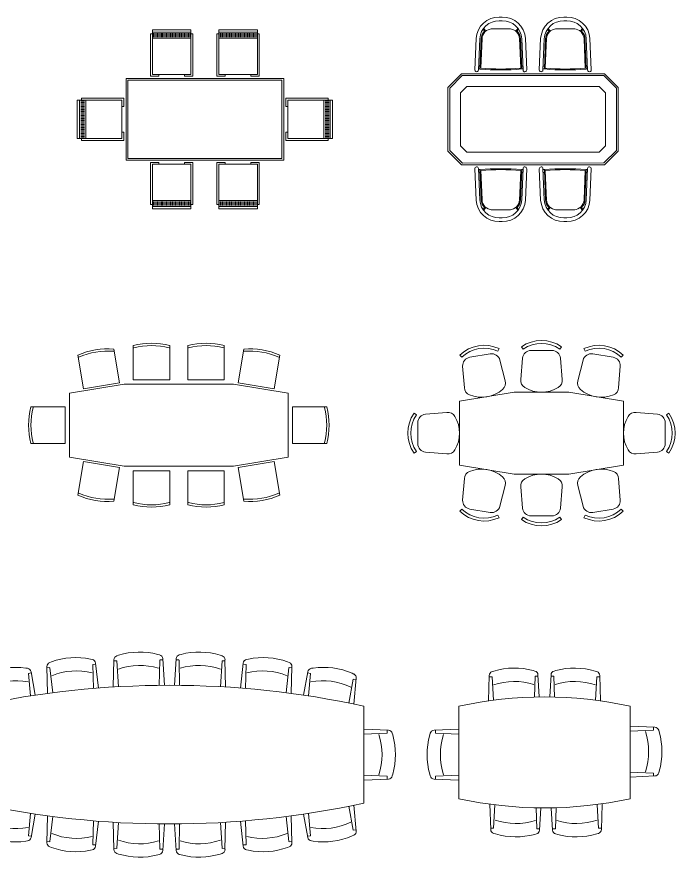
# Model space of a CAD drawing. Header units: millimetres. Extents: x 15905 to 65459, y 54615 to 76704.
# Drawn here: x 58205 to 65459, y 54731 to 63976 of the extents above; entities that cross this region are included whole.
import ezdxf

# ---------------------------------------------------------------- set-up
doc = ezdxf.new("R2010")
doc.units = ezdxf.units.MM
doc.layers.add('Столы', color=250, linetype='Continuous', lineweight=5)

# ---------------------------------------------------------------- blocks, each defined once
blk = doc.blocks.new('ОГ020 на6персон стол900х1730')
for p, q in [((-1462.6, 487.7), (-1442.6, 487.7)), ((-1462.6, 487.7), (-1462.6, 23.3)), ((-1018.6, 534.4), (-1442.6, 534.4)), ((-1442.6, 534.4), (-1442.6, 43.3)), ((-1018.6, 508.2), (-1442.6, 508.2)), ((-1428.5, 496.9), (-1428.5, 454)), ((-1414.4, 496.9), (-1414.4, 454)), ((-1400.2, 496.9), (-1400.2, 454)), ((-1386.1, 496.9), (-1386.1, 454)), ((-1372, 496.9), (-1372, 454)), ((-1357.8, 496.9), (-1357.8, 454)), ((-1343.7, 496.9), (-1343.7, 454)), ((-1329.6, 496.9), (-1329.6, 454)), ((-1315.4, 496.9), (-1315.4, 454)), ((-1301.3, 496.9), (-1301.3, 454)), ((-1287.2, 496.9), (-1287.2, 454)), ((-1273, 496.9), (-1273, 454)), ((-1258.9, 496.9), (-1258.9, 454)), ((-1244.8, 496.9), (-1244.8, 454)), ((-1230.6, 496.9), (-1230.6, 454)), ((-1216.5, 496.9), (-1216.5, 454)), ((-1202.4, 496.9), (-1202.4, 454)), ((-1188.2, 496.9), (-1188.2, 454)), ((-1174.1, 496.9), (-1174.1, 454)), ((-1160, 496.9), (-1160, 454)), ((-1145.8, 496.9), (-1145.8, 454)), ((-1131.7, 496.9), (-1131.7, 454)), ((-1117.6, 496.9), (-1117.6, 454)), ((-1103.4, 496.9), (-1103.4, 454)), ((-1089.3, 496.9), (-1089.3, 454)), ((-1075.2, 496.9), (-1075.2, 454)), ((-1061, 496.9), (-1061, 454)), ((-1046.9, 496.9), (-1046.9, 454)), ((-1032.8, 496.9), (-1032.8, 454)), ((-1018.6, 43.3), (-1018.6, 534.4)), ((-1018.6, 487.7), (-998.6, 487.7)), ((-998.6, 23.3), (-998.6, 487.7)), ((-733.5, 487.7), (-713.5, 487.7)), ((-733.5, 487.7), (-733.5, 23.3)), ((-289.5, 534.4), (-713.5, 534.4)), ((-713.5, 534.4), (-713.5, 43.3)), ((-289.5, 508.2), (-713.5, 508.2)), ((-699.4, 496.9), (-699.4, 454)), ((-685.3, 496.9), (-685.3, 454)), ((-671.1, 496.9), (-671.1, 454)), ((-657, 496.9), (-657, 454)), ((-642.9, 496.9), (-642.9, 454)), ((-628.7, 496.9), (-628.7, 454)), ((-614.6, 496.9), (-614.6, 454)), ((-600.5, 496.9), (-600.5, 454)), ((-586.3, 496.9), (-586.3, 454)), ((-572.2, 496.9), (-572.2, 454)), ((-558.1, 496.9), (-558.1, 454)), ((-543.9, 496.9), (-543.9, 454)), ((-529.8, 496.9), (-529.8, 454)), ((-515.7, 496.9), (-515.7, 454)), ((-501.5, 496.9), (-501.5, 454)), ((-487.4, 496.9), (-487.4, 454)), ((-473.3, 496.9), (-473.3, 454)), ((-459.1, 496.9), (-459.1, 454)), ((-445, 496.9), (-445, 454)), ((-430.9, 496.9), (-430.9, 454)), ((-416.7, 496.9), (-416.7, 454)), ((-402.6, 496.9), (-402.6, 454)), ((-388.5, 496.9), (-388.5, 454)), ((-374.3, 496.9), (-374.3, 454)), ((-360.2, 496.9), (-360.2, 454)), ((-346.1, 496.9), (-346.1, 454)), ((-331.9, 496.9), (-331.9, 454)), ((-317.8, 496.9), (-317.8, 454)), ((-303.7, 496.9), (-303.7, 454)), ((-289.5, 43.3), (-289.5, 534.4)), ((-289.5, 487.7), (-269.5, 487.7)), ((-269.5, 23.3), (-269.5, 487.7)), ((-1018.6, 440.3), (-1442.6, 440.3)), ((-289.5, 440.3), (-713.5, 440.3)), ((-1732.2, 0), (-1732.2, -900)), ((0, 0), (-1732.2, 0)), ((-1462.6, 23.3), (-1372, 23.3)), ((-1442.6, 43.3), (-1018.6, 43.3)), ((-1372, 23.3), (-1372, 43.3)), ((-1089.2, 23.3), (-1089.2, 43.3)), ((-1089.2, 23.3), (-998.6, 23.3)), ((-733.5, 23.3), (-642.9, 23.3)), ((-713.5, 43.3), (-289.5, 43.3)), ((-642.9, 23.3), (-642.9, 43.3)), ((-360.2, 23.3), (-360.2, 43.3)), ((-360.2, 23.3), (-269.5, 23.3)), ((0, -900), (0, 0)), ((-1712.2, -20), (-1712.2, -880)), ((-20, -20), (-1712.2, -20)), ((-20, -880), (-20, -20)), ((-2267.5, -238), (-2267.5, -662)), ((-1776.4, -238), (-2267.5, -238)), ((-2241.3, -238), (-2241.3, -662)), ((-2230, -252.1), (-2187.1, -252.1)), ((-2230, -266.3), (-2187.1, -266.3)), ((-1756.4, -218), (-2220.8, -218)), ((-2220.8, -238), (-2220.8, -218)), ((-2173.4, -238), (-2173.4, -662)), ((-1776.4, -662), (-1776.4, -238)), ((-1756.4, -308.6), (-1756.4, -218)), ((24.2, -218), (488.7, -218)), ((24.2, -308.6), (24.2, -218)), ((44.2, -238), (535.3, -238)), ((44.2, -662), (44.2, -238)), ((441.2, -238), (441.2, -662)), ((497.8, -252.1), (454.9, -252.1)), ((497.8, -266.3), (454.9, -266.3)), ((488.7, -238), (488.7, -218)), ((509.1, -238), (509.1, -662)), ((535.3, -238), (535.3, -662)), ((-2230, -280.4), (-2187.1, -280.4)), ((-2230, -294.5), (-2187.1, -294.5)), ((-2230, -308.7), (-2187.1, -308.7)), ((-2230, -322.8), (-2187.1, -322.8)), ((-2230, -336.9), (-2187.1, -336.9)), ((-2230, -351.1), (-2187.1, -351.1)), ((-2230, -365.2), (-2187.1, -365.2)), ((-1756.4, -308.6), (-1776.4, -308.6)), ((24.2, -308.6), (44.2, -308.6)), ((497.8, -280.4), (454.9, -280.4)), ((497.8, -294.5), (454.9, -294.5)), ((497.8, -308.7), (454.9, -308.7)), ((497.8, -322.8), (454.9, -322.8)), ((497.8, -336.9), (454.9, -336.9)), ((497.8, -351.1), (454.9, -351.1)), ((497.8, -365.2), (454.9, -365.2)), ((-2230, -379.3), (-2187.1, -379.3)), ((-2230, -393.5), (-2187.1, -393.5)), ((-2230, -407.6), (-2187.1, -407.6)), ((-2230, -421.7), (-2187.1, -421.7)), ((-2230, -435.9), (-2187.1, -435.9)), ((-2230, -450), (-2187.1, -450)), ((497.8, -379.3), (454.9, -379.3)), ((497.8, -393.5), (454.9, -393.5)), ((497.8, -407.6), (454.9, -407.6)), ((497.8, -421.7), (454.9, -421.7)), ((497.8, -435.9), (454.9, -435.9)), ((497.8, -450), (454.9, -450)), ((-2230, -464.1), (-2187.1, -464.1)), ((-2230, -478.3), (-2187.1, -478.3)), ((-2230, -492.4), (-2187.1, -492.4)), ((-2230, -506.5), (-2187.1, -506.5)), ((-2230, -520.7), (-2187.1, -520.7)), ((-2230, -534.8), (-2187.1, -534.8)), ((-2230, -548.9), (-2187.1, -548.9)), ((497.8, -464.1), (454.9, -464.1)), ((497.8, -478.3), (454.9, -478.3)), ((497.8, -492.4), (454.9, -492.4)), ((497.8, -506.5), (454.9, -506.5)), ((497.8, -520.7), (454.9, -520.7)), ((497.8, -534.8), (454.9, -534.8)), ((497.8, -548.9), (454.9, -548.9)), ((-2230, -563.1), (-2187.1, -563.1)), ((-2230, -577.2), (-2187.1, -577.2)), ((-2230, -591.3), (-2187.1, -591.3)), ((-2230, -605.5), (-2187.1, -605.5)), ((-2230, -619.6), (-2187.1, -619.6)), ((-2230, -633.7), (-2187.1, -633.7)), ((-1756.4, -591.4), (-1776.4, -591.4)), ((-1756.4, -682), (-1756.4, -591.4)), ((24.2, -591.4), (44.2, -591.4)), ((24.2, -682), (24.2, -591.4)), ((497.8, -563.1), (454.9, -563.1)), ((497.8, -577.2), (454.9, -577.2)), ((497.8, -591.3), (454.9, -591.3)), ((497.8, -605.5), (454.9, -605.5)), ((497.8, -619.6), (454.9, -619.6)), ((497.8, -633.7), (454.9, -633.7)), ((-2267.5, -662), (-1776.4, -662)), ((-2230, -647.9), (-2187.1, -647.9)), ((-2220.8, -682), (-2220.8, -662)), ((-2220.8, -682), (-1756.4, -682)), ((488.7, -682), (24.2, -682)), ((535.3, -662), (44.2, -662)), ((497.8, -647.9), (454.9, -647.9)), ((488.7, -682), (488.7, -662)), ((-1732.2, -900), (0, -900)), ((-1712.2, -880), (-20, -880)), ((-1462.6, -1387.7), (-1462.6, -923.3)), ((-1462.6, -923.3), (-1372, -923.3)), ((-1372, -923.3), (-1372, -943.3)), ((-1089.2, -923.3), (-998.6, -923.3)), ((-1089.2, -923.3), (-1089.2, -943.3)), ((-998.6, -923.3), (-998.6, -1387.7)), ((-733.5, -1387.7), (-733.5, -923.3)), ((-733.5, -923.3), (-642.9, -923.3)), ((-642.9, -923.3), (-642.9, -943.3)), ((-360.2, -923.3), (-269.5, -923.3)), ((-360.2, -923.3), (-360.2, -943.3)), ((-269.5, -923.3), (-269.5, -1387.7)), ((-1442.6, -1434.4), (-1442.6, -943.3)), ((-1442.6, -943.3), (-1018.6, -943.3)), ((-1018.6, -943.3), (-1018.6, -1434.4)), ((-713.5, -1434.4), (-713.5, -943.3)), ((-713.5, -943.3), (-289.5, -943.3)), ((-289.5, -943.3), (-289.5, -1434.4)), ((-1018.6, -1340.3), (-1442.6, -1340.3)), ((-1428.5, -1396.9), (-1428.5, -1354)), ((-1414.4, -1396.9), (-1414.4, -1354)), ((-1400.2, -1396.9), (-1400.2, -1354)), ((-1386.1, -1396.9), (-1386.1, -1354)), ((-1372, -1396.9), (-1372, -1354)), ((-1357.8, -1396.9), (-1357.8, -1354)), ((-1343.7, -1396.9), (-1343.7, -1354)), ((-1329.6, -1396.9), (-1329.6, -1354)), ((-1315.4, -1396.9), (-1315.4, -1354)), ((-1301.3, -1396.9), (-1301.3, -1354)), ((-1287.2, -1396.9), (-1287.2, -1354)), ((-1273, -1396.9), (-1273, -1354)), ((-1258.9, -1396.9), (-1258.9, -1354)), ((-1244.8, -1396.9), (-1244.8, -1354)), ((-1230.6, -1396.9), (-1230.6, -1354)), ((-1216.5, -1396.9), (-1216.5, -1354)), ((-1202.4, -1396.9), (-1202.4, -1354)), ((-1188.2, -1396.9), (-1188.2, -1354)), ((-1174.1, -1396.9), (-1174.1, -1354)), ((-1160, -1396.9), (-1160, -1354)), ((-1145.8, -1396.9), (-1145.8, -1354)), ((-1131.7, -1396.9), (-1131.7, -1354)), ((-1117.6, -1396.9), (-1117.6, -1354)), ((-1103.4, -1396.9), (-1103.4, -1354)), ((-1089.3, -1396.9), (-1089.3, -1354)), ((-1075.2, -1396.9), (-1075.2, -1354)), ((-1061, -1396.9), (-1061, -1354)), ((-1046.9, -1396.9), (-1046.9, -1354)), ((-1032.8, -1396.9), (-1032.8, -1354)), ((-289.5, -1340.3), (-713.5, -1340.3)), ((-699.4, -1396.9), (-699.4, -1354)), ((-685.3, -1396.9), (-685.3, -1354)), ((-671.1, -1396.9), (-671.1, -1354)), ((-657, -1396.9), (-657, -1354)), ((-642.9, -1396.9), (-642.9, -1354)), ((-628.7, -1396.9), (-628.7, -1354)), ((-614.6, -1396.9), (-614.6, -1354)), ((-600.5, -1396.9), (-600.5, -1354)), ((-586.3, -1396.9), (-586.3, -1354)), ((-572.2, -1396.9), (-572.2, -1354)), ((-558.1, -1396.9), (-558.1, -1354)), ((-543.9, -1396.9), (-543.9, -1354)), ((-529.8, -1396.9), (-529.8, -1354)), ((-515.7, -1396.9), (-515.7, -1354)), ((-501.5, -1396.9), (-501.5, -1354)), ((-487.4, -1396.9), (-487.4, -1354)), ((-473.3, -1396.9), (-473.3, -1354)), ((-459.1, -1396.9), (-459.1, -1354)), ((-445, -1396.9), (-445, -1354)), ((-430.9, -1396.9), (-430.9, -1354)), ((-416.7, -1396.9), (-416.7, -1354)), ((-402.6, -1396.9), (-402.6, -1354)), ((-388.5, -1396.9), (-388.5, -1354)), ((-374.3, -1396.9), (-374.3, -1354)), ((-360.2, -1396.9), (-360.2, -1354)), ((-346.1, -1396.9), (-346.1, -1354)), ((-331.9, -1396.9), (-331.9, -1354)), ((-317.8, -1396.9), (-317.8, -1354)), ((-303.7, -1396.9), (-303.7, -1354)), ((-1462.6, -1387.7), (-1442.6, -1387.7)), ((-1018.6, -1408.2), (-1442.6, -1408.2)), ((-1018.6, -1434.4), (-1442.6, -1434.4)), ((-1018.6, -1387.7), (-998.6, -1387.7)), ((-733.5, -1387.7), (-713.5, -1387.7)), ((-289.5, -1408.2), (-713.5, -1408.2)), ((-289.5, -1434.4), (-713.5, -1434.4)), ((-289.5, -1387.7), (-269.5, -1387.7))]:
    blk.add_line(p, q)
blk = doc.blocks.new('ОГ021 на4персон стол1000х1870')
for p, q in [((-1156.1, 623), (-1123.2, 623)), ((-1155.6, 583), (-1123.6, 583)), ((-414.7, 623), (-447.6, 623)), ((-415.2, 583), (-447.1, 583)), ((-1311.6, 462.4), (-1335.1, 490)), ((-1304, 468.9), (-1327.5, 496.5)), ((-1245.1, 493.1), (-1032.3, 493.1)), ((-975.2, 468.9), (-951.7, 496.5)), ((-967.6, 462.4), (-944.1, 490)), ((-603.2, 462.4), (-626.7, 490)), ((-595.6, 468.9), (-619.1, 496.5)), ((-325.7, 493.1), (-538.4, 493.1)), ((-266.8, 468.9), (-243.3, 496.5)), ((-259.2, 462.4), (-235.7, 490)), ((-1410.2, 388), (-1424.6, 43)), ((-1370.3, 385.9), (-1384.6, 41.3)), ((-1355.5, 383), (-1369.2, 53)), ((-1345.5, 382.8), (-1358.8, 62.1)), ((-934.1, 392.1), (-920.4, 62.3)), ((-924.1, 392.7), (-910, 52.9)), ((-908.9, 385.9), (-894.6, 41.3)), ((-868.9, 388), (-854.6, 43)), ((-701.8, 388), (-716.2, 43)), ((-661.9, 385.9), (-676.2, 41.3)), ((-646.6, 392.7), (-660.7, 52.9)), ((-636.6, 392.1), (-650.4, 62.3)), ((-225.3, 382.8), (-212, 62.1)), ((-215.3, 383), (-201.6, 53)), ((-200.5, 385.9), (-186.1, 41.3)), ((-160.5, 388), (-146.2, 43)), ((-1720.7, -150), (-1570.7, 0)), ((0, 0), (-1570.7, 0)), ((-1384.6, 53), (-1369.6, 53)), ((-1383.2, 85.6), (-1368.2, 85.6)), ((-896, 85.6), (-910.9, 85.6)), ((-894.6, 53), (-909.6, 53)), ((-676.2, 53), (-661.2, 53)), ((-674.8, 85.6), (-659.8, 85.6)), ((-187.6, 85.6), (-202.5, 85.6)), ((-186.1, 53), (-201.2, 53)), ((150, -150), (0, 0)), ((-1563.1, -20), (-1700.7, -157.7)), ((-1563.1, -20), (-7.7, -20)), ((-7.7, -20), (130, -157.7)), ((-1720.7, -850), (-1720.7, -150)), ((-1700.7, -157.7), (-1700.7, -841.1)), ((-1512.8, -140), (-1580.7, -208)), ((-1512.8, -140), (-58, -140)), ((-58, -140), (10, -208)), ((130, -157.7), (130, -841.1)), ((150, -850), (150, -150)), ((-1580.7, -208), (-1580.7, -792)), ((10, -208), (10, -792)), ((-1580.7, -792), (-1512.8, -860)), ((10, -792), (-58, -860)), ((-1570.7, -1000), (-1720.7, -850)), ((-1700.7, -841.1), (-1561.8, -980)), ((-58, -860), (-1512.8, -860)), ((130, -841.1), (-8, -979.1)), ((0, -1000), (150, -850)), ((-1570.7, -1000), (0, -1000)), ((-8, -979.1), (-1561.8, -980)), ((-1410.2, -1388), (-1424.6, -1043)), ((-1370.3, -1385.9), (-1384.6, -1041.3)), ((-1384.6, -1053), (-1369.6, -1053)), ((-1383.2, -1085.6), (-1368.2, -1085.6)), ((-1355.5, -1383), (-1369.2, -1053)), ((-1345.5, -1382.8), (-1358.8, -1062.1)), ((-934.1, -1392.1), (-920.4, -1062.3)), ((-924.1, -1392.7), (-910, -1052.9)), ((-896, -1085.6), (-910.9, -1085.6)), ((-894.6, -1053), (-909.6, -1053)), ((-908.9, -1385.9), (-894.6, -1041.3)), ((-868.9, -1388), (-854.6, -1043)), ((-701.8, -1388), (-716.2, -1043)), ((-661.9, -1385.9), (-676.2, -1041.3)), ((-676.2, -1053), (-661.2, -1053)), ((-674.8, -1085.6), (-659.8, -1085.6)), ((-646.6, -1392.7), (-660.7, -1052.9)), ((-636.6, -1392.1), (-650.4, -1062.3)), ((-225.3, -1382.8), (-212, -1062.1)), ((-215.3, -1383), (-201.6, -1053)), ((-187.6, -1085.6), (-202.5, -1085.6)), ((-186.1, -1053), (-201.2, -1053)), ((-200.5, -1385.9), (-186.1, -1041.3)), ((-160.5, -1388), (-146.2, -1043)), ((-1311.6, -1462.4), (-1335.1, -1490)), ((-1304, -1468.9), (-1327.5, -1496.5)), ((-975.2, -1468.9), (-951.7, -1496.5)), ((-967.6, -1462.4), (-944.1, -1490)), ((-603.2, -1462.4), (-626.7, -1490)), ((-595.6, -1468.9), (-619.1, -1496.5)), ((-266.8, -1468.9), (-243.3, -1496.5)), ((-259.2, -1462.4), (-235.7, -1490)), ((-1245.1, -1493.1), (-1032.3, -1493.1)), ((-325.7, -1493.1), (-538.4, -1493.1)), ((-1156.1, -1623), (-1123.2, -1623)), ((-1155.6, -1583), (-1123.6, -1583)), ((-414.7, -1623), (-447.6, -1623)), ((-415.2, -1583), (-447.1, -1583))]:
    blk.add_line(p, q)
for centre, radius, start, end in [((-1160.7, 373), 250, 88.60895, 176.56074), ((-1160.7, 373), 210, 88.60865, 176.56081), ((-1118.5, 373), 250, 3.43922, 91.38874), ((-1118.5, 373), 210, 3.43914, 91.3886), ((-452.2, 373), 250, 88.61126, 176.56078), ((-452.2, 373), 210, 88.6114, 176.56086), ((-410.1, 373), 250, 3.43926, 91.39105), ((-410.1, 373), 210, 3.43919, 91.39135), ((-1235.3, 383), 120.1, 133.35032, 180), ((-1235.3, 383), 110.1, 90, 180), ((-1043.8, 383), 110.1, 0, 90), ((-1043.8, 383), 120.1, 0, 46.65315), ((-526.9, 383), 120.1, 133.34685, 180), ((-526.9, 383), 110.1, 90, 180), ((-335.4, 383), 110.1, 0, 90), ((-335.4, 383), 120.1, 0, 46.64968), ((-1404.6, 42.2), 20, 177.62121, 357.62121), ((-1140.8, 2664), 2621.1, 264.99341, 275.05223), ((-1140.8, 2664), 2611.1, 265.21139, 274.84388), ((-874.6, 42.2), 20, 182.3776, 2.3776), ((-696.2, 42.2), 20, 177.6224, 357.6224), ((-429.9, 2664), 2621.1, 264.94777, 275.00659), ((-429.9, 2664), 2611.1, 265.15612, 274.78861), ((-166.1, 42.2), 20, 182.37879, 2.37879), ((-1404.6, -1042.2), 20, 2.37879, 182.37879), ((-1140.8, -3664), 2621.1, 84.94777, 95.00659), ((-1140.8, -3664), 2611.1, 85.15612, 94.78861), ((-874.6, -1042.2), 20, 357.6224, 177.6224), ((-696.2, -1042.2), 20, 2.3776, 182.3776), ((-429.9, -3664), 2621.1, 84.99341, 95.05223), ((-429.9, -3664), 2611.1, 85.21139, 94.84388), ((-166.1, -1042.2), 20, 357.62121, 177.62121), ((-1160.7, -1373), 210, 183.43919, 271.39135), ((-1235.3, -1383), 120.1, 180, 226.64968), ((-1235.3, -1383), 110.1, 180, 270), ((-1118.5, -1373), 210, 268.6114, 356.56086), ((-1043.8, -1383), 110.1, 270, 0), ((-1043.8, -1383), 120.1, 313.34685, 0), ((-452.2, -1373), 210, 183.43914, 271.3886), ((-526.9, -1383), 120.1, 180, 226.65315), ((-526.9, -1383), 110.1, 180, 270), ((-410.1, -1373), 210, 268.60865, 356.56081), ((-335.4, -1383), 110.1, 270, 0), ((-335.4, -1383), 120.1, 313.35032, 0), ((-1160.7, -1373), 250, 183.43926, 271.39105), ((-1118.5, -1373), 250, 268.61126, 356.56078), ((-452.2, -1373), 250, 183.43922, 271.38874), ((-410.1, -1373), 250, 268.60895, 356.56074)]:
    blk.add_arc(centre, radius, start, end)
blk = doc.blocks.new('ОГ28 на14персон стол1525х4265')
at = {"linetype": 'ByBlock'}
for p, q in [((-2692.5, 559.1), (-2711.4, 553.1)), ((-2261.1, 568.1), (-2242, 562.9)), ((-2006.1, 568.1), (-2025.2, 562.9)), ((-1574.7, 559.1), (-1555.8, 553.1)), ((-3430.5, 486.7), (-3449.1, 479.8)), ((-3000.2, 517.1), (-2980.8, 512.9)), ((-2944.5, 472.8), (-2912.8, 198.4)), ((-2743.8, 509.8), (-2750.9, 209.7)), ((-2713.2, 496.5), (-2744.2, 495.9)), ((-2712, 495.4), (-2693.5, 213)), ((-2239, 505.3), (-2245.5, 228)), ((-2237.9, 506.4), (-2206.9, 507.1)), ((-2207.8, 521), (-2188.7, 228.4)), ((-2059.4, 521), (-2078.5, 228.4)), ((-2029.3, 506.4), (-2060.3, 507.1)), ((-2028.2, 505.3), (-2021.7, 228)), ((-1555.2, 495.4), (-1573.7, 213)), ((-1554, 496.5), (-1523, 495.9)), ((-1523.4, 509.8), (-1516.3, 209.7)), ((-1322.7, 472.8), (-1354.4, 198.4)), ((-1267, 517.1), (-1286.4, 512.9)), ((-836.7, 486.7), (-818.1, 479.8)), ((-3712.5, 418.1), (-3692.9, 415.1)), ((-3654.2, 377.3), (-3607.9, 120.1)), ((-3479.4, 434.9), (-3471.6, 139.3)), ((-3448.1, 423.1), (-3479, 421)), ((-3446.8, 422.1), (-3415, 146.7)), ((-2974.9, 455.5), (-2968.1, 194)), ((-2973.9, 456.7), (-2942.9, 458.9)), ((-1293.3, 456.7), (-1324.3, 458.9)), ((-1292.3, 455.5), (-1299.1, 194)), ((-820.4, 422.1), (-852.2, 146.7)), ((-819.1, 423.1), (-788.2, 421)), ((-787.8, 434.9), (-795.6, 139.3)), ((-613, 377.3), (-659.3, 120.1)), ((-554.7, 418.1), (-574.3, 415.1)), ((-4185.6, 305.9), (-4160.2, 22.6)), ((-4153.6, 296.1), (-4184.3, 292)), ((-4140.1, 360.6), (-4158.2, 352.5)), ((-4152.3, 295.1), (-4105.2, 33.7)), ((-3683.4, 358.2), (-3661.4, 112)), ((-3682.4, 359.5), (-3651.7, 363.6)), ((-584.8, 359.5), (-615.5, 363.6)), ((-583.8, 358.2), (-605.8, 112)), ((-114.9, 295.1), (-162, 33.7)), ((-127.1, 360.6), (-109, 352.5)), ((-113.6, 296.1), (-82.9, 292)), ((-81.6, 305.9), (-107, 22.6)), ((-4267.2, -1066.8), (-4267.2, 0)), ((0, -1066.8), (0, 0)), ((-4538.8, -265.3), (-4267.2, -253.2)), ((-4524.9, -295.7), (-4524.9, -264.7)), ((271.6, -265.3), (0, -253.2)), ((257.7, -295.7), (257.7, -264.7)), ((-4587, -317.7), (-4581.4, -298.7)), ((-4523.8, -296.9), (-4267.2, -308.3)), ((256.6, -296.9), (0, -308.3)), ((319.8, -317.7), (314.2, -298.7)), ((-4587, -749.1), (-4581.4, -768.1)), ((-4538.8, -801.5), (-4267.2, -813.6)), ((-4524.9, -771.1), (-4524.9, -802.1)), ((-4523.8, -769.9), (-4267.2, -758.5)), ((256.6, -769.9), (0, -758.5)), ((271.6, -801.5), (0, -813.6)), ((257.7, -771.1), (257.7, -802.1)), ((319.8, -749.1), (314.2, -768.1)), ((-4185.6, -1372.7), (-4160.2, -1089.4)), ((-4152.3, -1361.9), (-4105.2, -1100.5)), ((-114.9, -1361.9), (-162, -1100.5)), ((-81.6, -1372.7), (-107, -1089.4)), ((-3683.4, -1425), (-3661.4, -1178.8)), ((-3654.2, -1444.1), (-3607.9, -1186.9)), ((-613, -1444.1), (-659.3, -1186.9)), ((-583.8, -1425), (-605.8, -1178.8)), ((-3479.4, -1501.7), (-3471.6, -1206.1)), ((-3446.8, -1488.9), (-3415, -1213.5)), ((-2974.9, -1522.3), (-2968.1, -1260.8)), ((-2944.5, -1539.6), (-2912.8, -1265.2)), ((-2743.8, -1576.6), (-2750.9, -1276.5)), ((-2712, -1562.2), (-2693.5, -1279.8)), ((-1555.2, -1562.2), (-1573.7, -1279.8)), ((-1523.4, -1576.6), (-1516.3, -1276.5)), ((-1322.7, -1539.6), (-1354.4, -1265.2)), ((-1292.3, -1522.3), (-1299.1, -1260.8)), ((-820.4, -1488.9), (-852.2, -1213.5)), ((-787.8, -1501.7), (-795.6, -1206.1)), ((-4153.6, -1362.9), (-4184.3, -1358.8)), ((-2239, -1572.1), (-2245.5, -1294.8)), ((-2207.8, -1587.8), (-2188.7, -1295.2)), ((-2059.4, -1587.8), (-2078.5, -1295.2)), ((-2028.2, -1572.1), (-2021.7, -1294.8)), ((-113.6, -1362.9), (-82.9, -1358.8)), ((-4140.1, -1427.4), (-4158.2, -1419.3)), ((-3682.4, -1426.3), (-3651.7, -1430.4)), ((-584.8, -1426.3), (-615.5, -1430.4)), ((-127.1, -1427.4), (-109, -1419.3)), ((-3712.5, -1484.9), (-3692.9, -1481.9)), ((-3448.1, -1489.9), (-3479, -1487.8)), ((-3430.5, -1553.5), (-3449.1, -1546.6)), ((-2973.9, -1523.5), (-2942.9, -1525.7)), ((-2713.2, -1563.3), (-2744.2, -1562.7)), ((-1554, -1563.3), (-1523, -1562.7)), ((-1293.3, -1523.5), (-1324.3, -1525.7)), ((-836.7, -1553.5), (-818.1, -1546.6)), ((-819.1, -1489.9), (-788.2, -1487.8)), ((-554.7, -1484.9), (-574.3, -1481.9)), ((-3000.2, -1583.9), (-2980.8, -1579.7)), ((-2692.5, -1625.9), (-2711.4, -1619.9)), ((-2261.1, -1634.9), (-2242, -1629.7)), ((-2237.9, -1573.2), (-2206.9, -1573.9)), ((-2029.3, -1573.2), (-2060.3, -1573.9)), ((-2006.1, -1634.9), (-2025.2, -1629.7)), ((-1574.7, -1625.9), (-1555.8, -1619.9)), ((-1267, -1583.9), (-1286.4, -1579.7))]:
    blk.add_line(p, q, dxfattribs=at)
for centre, radius, start, end in [((-2460.6, -212.7), 805.9, 75.66724, 106.71767), ((-2254.2, 518), 46.6, 3.73284, 74.77253), ((-2013, 518), 46.6, 105.22747, 176.26716), ((-1806.6, -212.7), 805.9, 73.28233, 104.33276), ((-3432.8, 436.1), 46.6, 110.46619, 181.50588), ((-3160.6, -272.6), 805.9, 78.52105, 109.57148), ((-2990.8, 467.4), 46.6, 6.58665, 77.62635), ((-2697.3, 508.7), 46.6, 107.61237, 178.65207), ((-2713.1, 495.4), 1.16, 3.73284, 91.19245), ((-2237.8, 505.2), 1.16, 91.19245, 178.65207), ((-2029.4, 505.2), 1.16, 1.34793, 88.80755), ((-1569.9, 508.7), 46.6, 1.34793, 72.38763), ((-1554.1, 495.4), 1.16, 88.80755, 176.26716), ((-1276.4, 467.4), 46.6, 102.37365, 173.41335), ((-1106.6, -272.6), 805.9, 70.42852, 101.47895), ((-834.4, 436.1), 46.6, 358.49412, 69.53381), ((-3822.8, -380.2), 805.9, 82.13347, 113.18389), ((-3700, 369.1), 46.6, 10.19907, 81.23876), ((-3448, 422), 1.16, 6.58665, 94.04627), ((-3157.8, -313.7), 700.5, 75.62751, 112.46502), ((-2973.8, 455.5), 1.16, 94.04627, 181.50588), ((-2459.9, -253.9), 700.5, 72.7737, 109.61121), ((-1807.3, -253.9), 700.5, 70.38879, 107.2263), ((-1293.4, 455.5), 1.16, 358.49412, 85.95373), ((-1109.4, -313.7), 700.5, 67.53498, 104.37249), ((-819.2, 422), 1.16, 85.95373, 173.41335), ((-567.2, 369.1), 46.6, 98.76124, 169.80093), ((-444.4, -380.2), 805.9, 66.81611, 97.86653), ((-4139.2, 310), 46.6, 114.0786, 185.11829), ((-4153.4, 294.9), 1.16, 10.19907, 97.65868), ((-3817.4, -421), 700.5, 79.23993, 116.07743), ((-3682.3, 358.3), 1.16, 97.65868, 185.11829), ((-584.9, 358.3), 1.16, 354.88171, 82.34132), ((-449.8, -421), 700.5, 63.92257, 100.76007), ((-113.8, 294.9), 1.16, 82.34132, 169.80093), ((-128, 310), 46.6, 354.88171, 65.9214), ((-2133.6, -9842.5), 10071.1, 77.76899, 102.23101), ((-4536.8, -311.8), 46.6, 92.54039, 163.58008), ((269.6, -311.8), 46.6, 16.41992, 87.45961), ((-3810.5, -533.4), 805.9, 164.47479, 195.52521), ((-4523.7, -295.7), 1.16, 180, 267.45961), ((-3769.4, -533.5), 700.5, 161.58125, 198.41875), ((-497.8, -533.5), 700.5, 341.58125, 18.41875), ((256.5, -295.7), 1.16, 272.54039, 0), ((-456.7, -533.4), 805.9, 344.47479, 15.52521), ((-4536.8, -755), 46.6, 196.41992, 267.45961), ((-4523.7, -771.1), 1.16, 92.54039, 180), ((256.5, -771.1), 1.16, 0, 87.45961), ((269.6, -755), 46.6, 272.54039, 343.58008), ((-2133.6, 8775.7), 10071.1, 257.76899, 282.23101), ((-2133.6, 8775.7), 10071.1, 257.76899, 282.23101), ((-3817.4, -645.8), 700.5, 243.92257, 280.76007), ((-449.8, -645.8), 700.5, 259.23993, 296.07743), ((-4139.2, -1376.8), 46.6, 174.88171, 245.9214), ((-4153.4, -1361.7), 1.16, 262.34132, 349.80093), ((-113.8, -1361.7), 1.16, 190.19907, 277.65868), ((-128, -1376.8), 46.6, 294.0786, 5.11829), ((-3822.8, -686.6), 805.9, 246.81611, 277.86653), ((-3700, -1435.9), 46.6, 278.76124, 349.80093), ((-3682.3, -1425.1), 1.16, 174.88171, 262.34132), ((-3157.8, -753.1), 700.5, 247.53498, 284.37249), ((-2459.9, -812.9), 700.5, 250.38879, 287.2263), ((-1807.3, -812.9), 700.5, 252.7737, 289.61121), ((-1109.4, -753.1), 700.5, 255.62751, 292.46502), ((-567.2, -1435.9), 46.6, 190.19907, 261.23876), ((-584.9, -1425.1), 1.16, 277.65868, 5.11829), ((-444.4, -686.6), 805.9, 262.13347, 293.18389), ((-3432.8, -1502.9), 46.6, 178.49412, 249.53381), ((-3448, -1488.8), 1.16, 265.95373, 353.41335), ((-3160.6, -794.2), 805.9, 250.42852, 281.47895), ((-2990.8, -1534.2), 46.6, 282.37365, 353.41335), ((-2973.8, -1522.3), 1.16, 178.49412, 265.95373), ((-2713.1, -1562.2), 1.16, 268.80755, 356.26716), ((-1554.1, -1562.2), 1.16, 183.73284, 271.19245), ((-1276.4, -1534.2), 46.6, 186.58665, 257.62635), ((-1293.4, -1522.3), 1.16, 274.04627, 1.50588), ((-1106.6, -794.2), 805.9, 258.52105, 289.57148), ((-819.2, -1488.8), 1.16, 186.58665, 274.04627), ((-834.4, -1502.9), 46.6, 290.46619, 1.50588), ((-2697.3, -1575.5), 46.6, 181.34793, 252.38763), ((-2460.6, -854.1), 805.9, 253.28233, 284.33276), ((-2254.2, -1584.8), 46.6, 285.22747, 356.26716), ((-2237.8, -1572), 1.16, 181.34793, 268.80755), ((-2013, -1584.8), 46.6, 183.73284, 254.77253), ((-2029.4, -1572), 1.16, 271.19245, 358.65207), ((-1806.6, -854.1), 805.9, 255.66724, 286.71767), ((-1569.9, -1575.5), 46.6, 287.61237, 358.65207)]:
    blk.add_arc(centre, radius, start, end, dxfattribs=at)
blk = doc.blocks.new('ОГ29 на6персон стол1220х1880')
for p, q in [((-1497, 386.7), (-1516, 380.9)), ((-1065.6, 392.2), (-1046.5, 386.8)), ((-816.5, 392.2), (-835.6, 386.8)), ((-385.1, 386.5), (-366.2, 380.7)), ((-1548.8, 337.8), (-1557.6, 58.4)), ((-1518.2, 324.3), (-1549.2, 323.9)), ((-1517, 323.2), (-1502.3, 65.9)), ((-1044, 329.2), (-1051.2, 100.5)), ((-1042.9, 330.3), (-1011.8, 330.7)), ((-1012.6, 344.7), (-998.7, 101.5)), ((-869.5, 344.6), (-883.5, 101.5)), ((-839.3, 330.3), (-870.3, 330.7)), ((-838.1, 329.2), (-831, 100.5)), ((-365.1, 323), (-379.9, 65.7)), ((-363.9, 324.1), (-332.9, 323.7)), ((-333.4, 337.7), (-324.6, 58.2)), ((-1882.4, 0), (-1882.4, -1016)), ((0, 0), (0, -1016)), ((-2154.1, -263.9), (-1882.4, -251.9)), ((-2140.1, -294.3), (-2140.1, -263.3)), ((271.6, -230.4), (0, -218.4)), ((256.6, -262), (0, -273.4)), ((257.7, -260.8), (257.7, -229.8)), ((319.8, -282.8), (314.2, -263.8)), ((-2202.3, -316.3), (-2196.7, -297.3)), ((-2139, -295.5), (-1882.4, -306.9)), ((256.6, -735.1), (0, -723.7)), ((257.7, -736.2), (257.7, -764.1)), ((319.8, -714.2), (314.2, -733.3)), ((-2202.3, -747.7), (-2196.7, -766.8)), ((-2154.1, -800.1), (-1882.4, -812.2)), ((-2140.1, -769.7), (-2140.1, -797.6)), ((-2139, -768.6), (-1882.4, -757.2)), ((271.6, -766.6), (0, -778.7)), ((-1531.6, -1354.6), (-1540.4, -1075.2)), ((-1499.8, -1339.9), (-1485.1, -1082.7)), ((-347.9, -1340.1), (-362.6, -1082.8)), ((-316.2, -1354.8), (-307.4, -1075.4)), ((-1026.8, -1346.1), (-1034, -1117.4)), ((-995.5, -1361.6), (-981.5, -1118.4)), ((-852.3, -1361.6), (-866.2, -1118.5)), ((-821, -1346.1), (-813.7, -1117.4)), ((-1501, -1341), (-1532, -1340.6)), ((-1025.7, -1347.2), (-994.7, -1347.6)), ((-822.1, -1347.3), (-853.1, -1347.7)), ((-346.8, -1341.2), (-315.7, -1340.8)), ((-1479.9, -1403.5), (-1498.8, -1397.6)), ((-1048.5, -1409.1), (-1029.4, -1403.8)), ((-799.3, -1409.1), (-818.4, -1403.8)), ((-368, -1403.7), (-349, -1397.8))]:
    blk.add_line(p, q)
for centre, radius, start, end in [((-1502.2, 336.4), 46.6, 107.14978, 178.18947), ((-1271.4, -387), 805.9, 75.20464, 106.25507), ((-1059.1, 342), 46.6, 3.27024, 74.30994), ((-823, 342), 46.6, 105.67229, 176.71198), ((-610.9, -387.1), 805.9, 73.72715, 104.77758), ((-379.9, 336.2), 46.6, 1.79275, 72.83245), ((-1518.2, 323.1), 1.16, 3.27024, 90.72986), ((-1042.8, 329.2), 1.16, 90.72986, 178.18947), ((-839.3, 329.1), 1.16, 1.79275, 89.25237), ((-364, 322.9), 1.16, 89.25237, 176.71198), ((-1271, -428.2), 700.5, 72.3111, 109.14861), ((-611.4, -428.3), 700.5, 70.83361, 107.67112), ((-941.2, -4295), 4396.9, 77.63937, 102.36063), ((-2152, -310.4), 46.6, 92.54039, 163.58008), ((-497.8, -498.4), 700.5, 341.58125, 18.41875), ((256.5, -260.8), 1.16, 272.54039, 0), ((269.6, -276.9), 46.6, 16.41992, 87.45961), ((-1425.8, -532), 805.9, 164.47479, 195.52521), ((-2139, -294.3), 1.16, 180, 267.45961), ((-1384.6, -531.9), 700.5, 161.58125, 198.41875), ((-456.7, -498.5), 805.9, 344.47479, 15.52521), ((256.5, -736.2), 1.16, 0, 87.45961), ((269.6, -720.1), 46.6, 272.54039, 343.58008), ((-2152, -753.6), 46.6, 196.41992, 267.45961), ((-2139, -769.7), 1.16, 92.54039, 180), ((-941.2, 3279), 4396.9, 257.63937, 282.36063), ((-1253.6, -588.7), 700.5, 250.83361, 287.67112), ((-593.9, -588.8), 700.5, 252.3111, 289.14861), ((-1485.1, -1353.1), 46.6, 181.79275, 252.83245), ((-1501, -1339.9), 1.16, 269.25237, 356.71198), ((-1041.9, -1358.9), 46.6, 285.67229, 356.71198), ((-1025.7, -1346.1), 1.16, 181.79275, 269.25237), ((-805.9, -1359), 46.6, 183.27024, 254.30994), ((-822.1, -1346.1), 1.16, 270.72986, 358.18947), ((-362.7, -1353.3), 46.6, 287.14978, 358.18947), ((-346.8, -1340.1), 1.16, 183.27024, 270.72986), ((-1254, -629.9), 805.9, 253.72715, 284.77758), ((-593.5, -630), 805.9, 255.20464, 286.25507)]:
    blk.add_arc(centre, radius, start, end)
blk = doc.blocks.new('ОГ58_на10персон_стол2400х900')
for p, q in [((-651.4, 16.7), (-713.9, 386.4)), ((-500, 425), (-500, 50)), ((-100, 50), (-100, 425)), ((100, 425), (100, 50)), ((500, 50), (500, 425)), ((651.4, 16.7), (713.9, 386.4)), ((-1108.3, 319.7), (-1045.8, -50)), ((1108.3, 319.7), (1045.8, -50)), ((-1200, -100), (-600, 0)), ((-1045.8, -50), (-651.4, 16.7)), ((-600, 0), (0, 0)), ((-500, 50), (-100, 50)), ((0, 0), (600, 0)), ((100, 50), (500, 50)), ((600, 0), (1200, -100)), ((1045.8, -50), (651.4, 16.7)), ((-1200, -800), (-1200, -100)), ((1200, -100), (1200, -800)), ((-1250, -250), (-1625, -250)), ((-1250, -650), (-1250, -250)), ((1250, -650), (1250, -250)), ((1250, -250), (1625, -250)), ((-1625, -650), (-1250, -650)), ((1625, -650), (1250, -650)), ((-600, -900), (-1200, -800)), ((1200, -800), (600, -900)), ((-1108.3, -1219.7), (-1045.8, -850)), ((-1045.8, -850), (-651.4, -916.7)), ((-651.4, -916.7), (-713.9, -1286.4)), ((600, -900), (-600, -900)), ((1045.8, -850), (651.4, -916.7)), ((651.4, -916.7), (713.9, -1286.4)), ((1108.3, -1219.7), (1045.8, -850)), ((-500, -1325), (-500, -950)), ((-500, -950), (-100, -950)), ((-100, -950), (-100, -1325)), ((100, -1325), (100, -950)), ((100, -950), (500, -950)), ((500, -950), (500, -1325))]:
    blk.add_line(p, q)
for centre, radius, start, end in [((-779.8, -423.4), 812.5, 85.34749, 113.84756), ((-300, -362.5), 812.5, 75.74997, 104.25003), ((-300, -362.5), 787.5, 75.74997, 104.25003), ((300, -362.5), 812.5, 75.74997, 104.25003), ((300, -362.5), 787.5, 75.74997, 104.25003), ((779.8, -423.4), 812.5, 66.15244, 94.65251), ((-779.8, -423.4), 787.5, 85.34749, 113.84756), ((779.8, -423.4), 787.5, 66.15244, 94.65251), ((-837.5, -450), 812.5, 165.74997, 194.25003), ((-837.5, -450), 787.5, 165.74997, 194.25003), ((837.5, -450), 787.5, 345.74997, 14.25003), ((837.5, -450), 812.5, 345.74997, 14.25003), ((-779.8, -476.6), 787.5, 246.15244, 274.65251), ((779.8, -476.6), 787.5, 265.34749, 293.84756), ((-779.8, -476.6), 812.5, 246.15244, 274.65251), ((779.8, -476.6), 812.5, 265.34749, 293.84756), ((-300, -537.5), 812.5, 255.74997, 284.25003), ((-300, -537.5), 787.5, 255.74997, 284.25003), ((300, -537.5), 812.5, 255.74997, 284.25003), ((300, -537.5), 787.5, 255.74997, 284.25003)]:
    blk.add_arc(centre, radius, start, end)
blk = doc.blocks.new('ОГ59_на8персон_стол1800х900')
for p, q in [((-479.6, 451.4), (-466.5, 479.4)), ((-201.2, 474.7), (-218.7, 500.3)), ((201.2, 474.7), (218.7, 500.3)), ((479.6, 451.4), (466.5, 479.4)), ((-876.5, 385.2), (-898, 407.5)), ((-562.3, 421.9), (-788.7, 384.2)), ((-227.7, 139.2), (-207.2, 374.4)), ((-114.7, 459.3), (114.7, 459.3)), ((227.7, 139.2), (207.2, 374.4)), ((562.3, 421.9), (788.7, 384.2)), ((876.5, 385.2), (898, 407.5)), ((-847.5, 49.8), (-866, 285.3)), ((-398.3, 124.7), (-457.1, 353.4)), ((398.3, 124.7), (457.1, 353.4)), ((847.5, 49.8), (866, 285.3)), ((-900, -100), (-300, 0)), ((-300, 0), (300, 0)), ((300, 0), (300, 0)), ((300, 0), (900, -100)), ((-900, -800), (-900, -100)), ((900, -100), (900, -800)), ((-1374.7, -248.8), (-1400.3, -231.3)), ((-1039.2, -222.3), (-1274.4, -242.8)), ((1039.2, -222.3), (1274.4, -242.8)), ((1374.7, -248.8), (1400.3, -231.3)), ((-1359.3, -335.3), (-1359.3, -564.7)), ((1359.3, -335.3), (1359.3, -564.7)), ((-1374.7, -651.2), (-1400.3, -668.7)), ((-1039.2, -677.7), (-1274.4, -657.2)), ((1039.2, -677.7), (1274.4, -657.2)), ((1374.7, -651.2), (1400.3, -668.7)), ((-300, -900), (-900, -800)), ((900, -800), (300, -900)), ((300, -900), (-300, -900)), ((-847.5, -949.8), (-866, -1185.3)), ((847.5, -949.8), (866, -1185.3)), ((-398.3, -1024.7), (-457.1, -1253.4)), ((-227.7, -1039.2), (-207.2, -1274.4)), ((227.7, -1039.2), (207.2, -1274.4)), ((398.3, -1024.7), (457.1, -1253.4)), ((-876.5, -1285.2), (-898, -1307.5)), ((-562.3, -1321.9), (-788.7, -1284.2)), ((562.3, -1321.9), (788.7, -1284.2)), ((876.5, -1285.2), (898, -1307.5)), ((-479.6, -1351.4), (-466.5, -1379.4)), ((-201.2, -1374.7), (-218.7, -1400.3)), ((-114.7, -1359.3), (114.7, -1359.3)), ((201.2, -1374.7), (218.7, -1400.3)), ((479.6, -1351.4), (466.5, -1379.4))]:
    blk.add_line(p, q)
for centre, radius, start, end in [((0, 180.7), 387.3, 55.61966, 124.38034), ((-629.7, 128.2), 387.3, 65.08198, 133.84267), ((-629.7, 128.2), 356.3, 65.08198, 133.84267), ((0, 180.7), 356.3, 55.61966, 124.38034), ((629.7, 128.2), 387.3, 46.15733, 114.91802), ((629.7, 128.2), 356.3, 46.15733, 114.91802), ((-773.4, 292.5), 92.9, 99.46232, 184.49258), ((-547.1, 330.3), 92.9, 14.43206, 99.46232), ((-114.7, 366.4), 92.9, 90, 175.03026), ((114.7, 366.4), 92.9, 4.96974, 90), ((547.1, 330.3), 92.9, 80.53768, 165.56794), ((773.4, 292.5), 92.9, 355.50742, 80.53768), ((-488.2, 101.6), 92.9, 311.05535, 14.43206), ((-135.2, 131.1), 92.9, 175.03026, 238.40697), ((135.2, 131.1), 92.9, 301.59303, 4.96974), ((488.2, 101.6), 92.9, 165.56794, 228.94465), ((-754.9, 57.1), 92.9, 184.49258, 247.86929), ((-657.7, 296.1), 350.9, 247.86929, 311.05535), ((0, 350.9), 350.9, 238.40697, 301.59303), ((657.7, 296.1), 350.9, 228.94465, 292.13071), ((754.9, 57.1), 92.9, 292.13071, 355.50742), ((-1080.7, -450), 387.3, 145.61966, 214.38034), ((-1080.7, -450), 356.3, 145.61966, 214.38034), ((-1266.4, -335.3), 92.9, 94.96974, 180), ((-1031.1, -314.8), 92.9, 31.59303, 94.96974), ((-1250.9, -450), 350.9, 328.40697, 31.59303), ((1250.9, -450), 350.9, 148.40697, 211.59303), ((1031.1, -314.8), 92.9, 85.03026, 148.40697), ((1266.4, -335.3), 92.9, 0, 85.03026), ((1080.7, -450), 356.3, 325.61966, 34.38034), ((1080.7, -450), 387.3, 325.61966, 34.38034), ((-1266.4, -564.7), 92.9, 180, 265.03026), ((-1031.1, -585.2), 92.9, 265.03026, 328.40697), ((1031.1, -585.2), 92.9, 211.59303, 274.96974), ((1266.4, -564.7), 92.9, 274.96974, 0), ((-754.9, -957.1), 92.9, 112.13071, 175.50742), ((-657.7, -1196.1), 350.9, 48.94465, 112.13071), ((0, -1250.9), 350.9, 58.40697, 121.59303), ((657.7, -1196.1), 350.9, 67.86929, 131.05535), ((754.9, -957.1), 92.9, 4.49258, 67.86929), ((-488.2, -1001.6), 92.9, 345.56794, 48.94465), ((-135.2, -1031.1), 92.9, 121.59303, 184.96974), ((135.2, -1031.1), 92.9, 355.03026, 58.40697), ((488.2, -1001.6), 92.9, 131.05535, 194.43206), ((-773.4, -1192.5), 92.9, 175.50742, 260.53768), ((773.4, -1192.5), 92.9, 279.46232, 4.49258), ((-629.7, -1028.2), 356.3, 226.15733, 294.91802), ((-547.1, -1230.3), 92.9, 260.53768, 345.56794), ((-114.7, -1266.4), 92.9, 184.96974, 270), ((114.7, -1266.4), 92.9, 270, 355.03026), ((547.1, -1230.3), 92.9, 194.43206, 279.46232), ((629.7, -1028.2), 356.3, 245.08198, 313.84267), ((-629.7, -1028.2), 387.3, 226.15733, 294.91802), ((0, -1080.7), 356.3, 235.61966, 304.38034), ((629.7, -1028.2), 387.3, 245.08198, 313.84267), ((0, -1080.7), 387.3, 235.61966, 304.38034)]:
    blk.add_arc(centre, radius, start, end)

msp = doc.modelspace()

# ---------------------------------------------------------------- block references
at = {"layer": 'Столы'}
for name, p in [('ОГ021 на4персон стол1000х1870', (64660.5, 63349.6)), ('ОГ020 на6персон стол900х1730', (61136.1, 63299.6)), ('ОГ58_на10персон_стол2400х900', (59983.9, 59938.7)), ('ОГ59_на8персон_стол1800х900', (63968.2, 59851)), ('ОГ28 на14персон стол1525х4265', (62014.7, 56402.1)), ('ОГ29 на6персон стол1220х1880', (64942.3, 56400.7))]:
    msp.add_blockref(name, p, dxfattribs=at)

doc.saveas('drawing.dxf')
